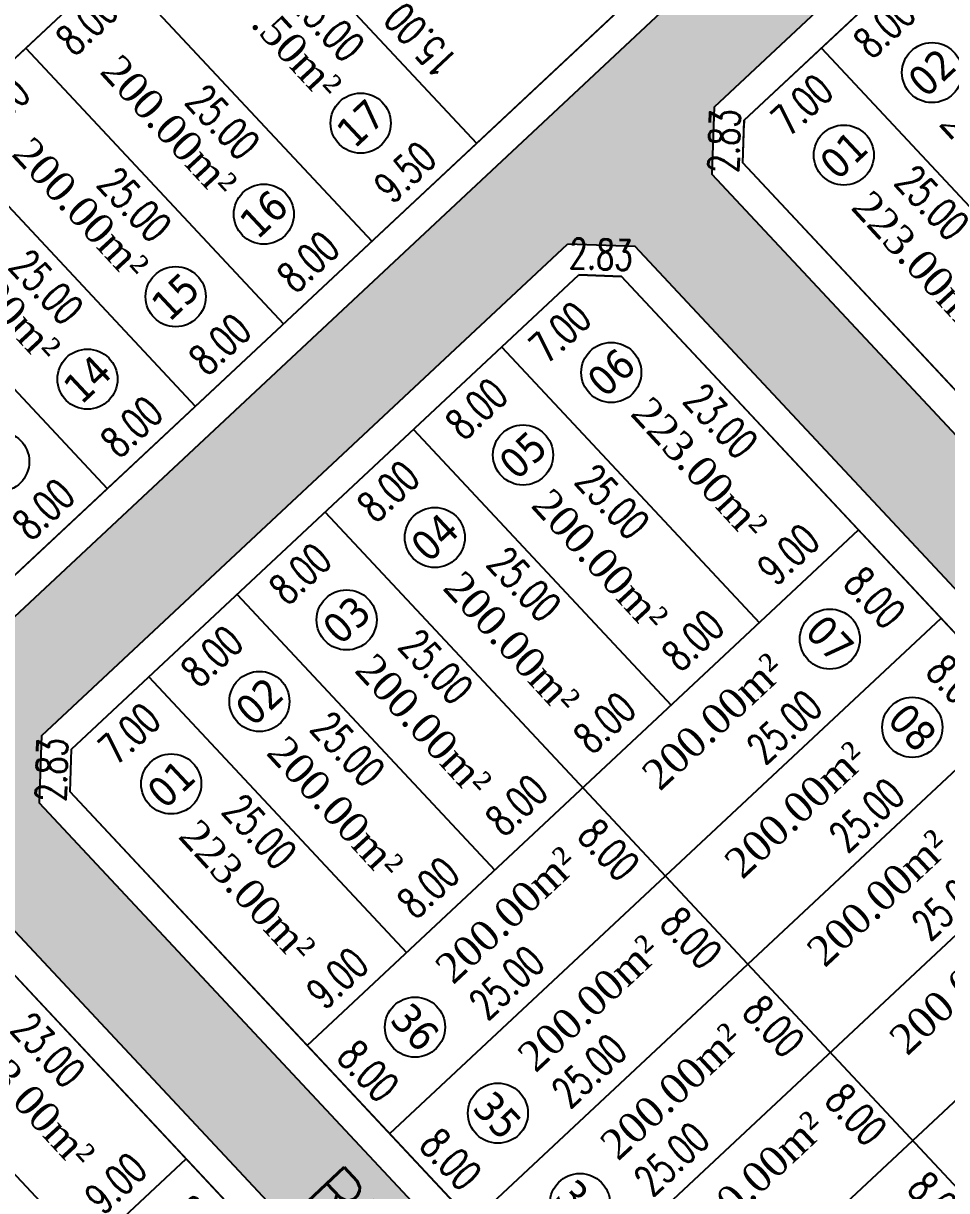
# Model space of a CAD drawing. Header units: metres. Extents: x 437145 to 437701, y 9614495 to 9615043.
# Drawn here: x 437370 to 437431.1, y 9614791 to 9614868.3 of the extents above; entities that cross this region are included whole.
import ezdxf

# ---------------------------------------------------------------- set-up
doc = ezdxf.new("R2010")
doc.units = ezdxf.units.M
doc.header["$PDMODE"] = 35
doc.header["$PDSIZE"] = 0.1
for name, color, linetype in [('ADUTORA', 90, 'Continuous'), ('Auxiliar', 7, 'Continuous'), ('COTAS', 10, 'Continuous'), ('Layer3', 1, 'Continuous'), ('M_FIO', 32, 'Continuous'), ('ÁREA', 7, 'Continuous')]:
    doc.layers.add(name, color=color, linetype=linetype)
doc.styles.add('COTAS', font='romans.shx', dxfattribs={"width": 0.7})
doc.styles.add('symplex', font='simplex.shx', dxfattribs={"bigfont": 'bigfont.shx'})
doc.styles.add('tahoma', font='tahoma.ttf')
doc.styles.add('ÁREA', font='times.ttf', dxfattribs={"height": 2})
doc.dimstyles.new('C-75', dxfattribs={"dimtxt": 2, "dimasz": 0.2, "dimexe": 0, "dimexo": 0, "dimgap": 1, "dimtad": 0, "dimzin": 4, "dimdsep": 46, "dimtxsty": 'COTAS', "dimblk1": 'BOL-COT', "dimblk2": 'BOL-COT', "dimsah": 1, "dimcen": 0.1, "dimse1": 1, "dimse2": 1, "dimsd1": 1, "dimsd2": 1, "dimclrd": 8, "dimclre": 256, "dimaunit": 1, "dimadec": 3, "dimazin": 0, "dimtfac": 0.5, "dimtix": 1, "dimtmove": 0, "dimatfit": 3, "dimldrblk": 'BOL-COT', "dimfxl": 1, "dimtolj": 1, "dimtzin": 0, "dimarcsym": 0})

# ---------------------------------------------------------------- blocks, each defined once
blk = doc.blocks.new('*D3')
at = {"layer": 'Defpoints', "color": 0, "transparency": 16777216}
for p in [(2652.772, 1163.434), (2652.772, 1161.551), (2660.772, 1161.551)]:
    blk.add_point(p, dxfattribs=at)
at = {"layer": 'Layer3', "transparency": 16777216, "insert": (2656.772, 1163.434), "char_height": 2, "attachment_point": 5, "rotation": 0.00204, "style": 'COTAS'}
blk.add_mtext('\\A1;8.00', dxfattribs=at)
blk = doc.blocks.new('BOL-COT')
at = {"layer": 'COTAS'}
for p, q in [((-2, 0), (2, 0)), ((0, -3), (0, 3))]:
    blk.add_line(p, q, dxfattribs=at)
blk.add_circle((0, 0), 0.4, dxfattribs=at)
blk = doc.blocks.new('*D7')
at = {"layer": 'Defpoints', "color": 0, "transparency": 16777216}
for p in [(2660.772, 1163.393), (2660.772, 1161.551), (2670.272, 1161.551)]:
    blk.add_point(p, dxfattribs=at)
at = {"layer": 'Layer3', "transparency": 16777216, "insert": (2665.522, 1163.394), "char_height": 2, "attachment_point": 5, "rotation": 0.00204, "style": 'COTAS'}
blk.add_mtext('\\A1;9.50', dxfattribs=at)
blk = doc.blocks.new('*D31')
at = {"layer": 'Defpoints', "color": 0, "transparency": 16777216}
for p in [(2644.772, 1163.433), (2644.772, 1161.55), (2652.772, 1161.551)]:
    blk.add_point(p, dxfattribs=at)
at = {"layer": 'Layer3', "transparency": 16777216, "insert": (2648.772, 1163.434), "char_height": 2, "attachment_point": 5, "rotation": 0.00204, "style": 'COTAS'}
blk.add_mtext('\\A1;8.00', dxfattribs=at)
blk = doc.blocks.new('*D32')
at = {"layer": 'Defpoints', "color": 0, "transparency": 16777216}
for p in [(2636.772, 1163.433), (2636.772, 1161.55), (2644.772, 1161.55)]:
    blk.add_point(p, dxfattribs=at)
at = {"layer": 'Layer3', "transparency": 16777216, "insert": (2640.772, 1163.433), "char_height": 2, "attachment_point": 5, "rotation": 0.00204, "style": 'COTAS'}
blk.add_mtext('\\A1;8.00', dxfattribs=at)
blk = doc.blocks.new('*D33')
at = {"layer": 'Defpoints', "color": 0, "transparency": 16777216}
for p in [(2628.772, 1163.433), (2628.772, 1161.55), (2636.772, 1161.55)]:
    blk.add_point(p, dxfattribs=at)
at = {"layer": 'Layer3', "transparency": 16777216, "insert": (2632.772, 1163.433), "char_height": 2, "attachment_point": 5, "rotation": 0.00204, "style": 'COTAS'}
blk.add_mtext('\\A1;8.00', dxfattribs=at)
blk = doc.blocks.new('*D58')
at = {"layer": 'Defpoints', "color": 0, "transparency": 16777216}
for p in [(2670.269, 1186.553), (2668.461, 1161.553), (2670.27, 1161.553)]:
    blk.add_point(p, dxfattribs=at)
at = {"layer": 'Layer3', "transparency": 16777216, "insert": (2668.461, 1174.053), "char_height": 2, "attachment_point": 5, "rotation": 270.00204, "style": 'COTAS'}
blk.add_mtext('\\A1;25.00', dxfattribs=at)
blk = doc.blocks.new('*D59')
at = {"layer": 'Defpoints', "color": 0, "transparency": 16777216}
for p in [(2660.769, 1186.553), (2658.961, 1161.553), (2660.77, 1161.553)]:
    blk.add_point(p, dxfattribs=at)
at = {"layer": 'Layer3', "transparency": 16777216, "insert": (2658.961, 1174.053), "char_height": 2, "attachment_point": 5, "rotation": 270.00204, "style": 'COTAS'}
blk.add_mtext('\\A1;25.00', dxfattribs=at)
blk = doc.blocks.new('*D60')
at = {"layer": 'Defpoints', "color": 0, "transparency": 16777216}
for p in [(2652.769, 1186.553), (2650.961, 1161.553), (2652.77, 1161.553)]:
    blk.add_point(p, dxfattribs=at)
at = {"layer": 'Layer3', "transparency": 16777216, "insert": (2650.961, 1174.053), "char_height": 2, "attachment_point": 5, "rotation": 270.00204, "style": 'COTAS'}
blk.add_mtext('\\A1;25.00', dxfattribs=at)
blk = doc.blocks.new('*D61')
at = {"layer": 'Defpoints', "color": 0, "transparency": 16777216}
for p in [(2644.769, 1186.552), (2642.961, 1161.552), (2644.77, 1161.552)]:
    blk.add_point(p, dxfattribs=at)
at = {"layer": 'Layer3', "transparency": 16777216, "insert": (2642.961, 1174.052), "char_height": 2, "attachment_point": 5, "rotation": 270.00204, "style": 'COTAS'}
blk.add_mtext('\\A1;25.00', dxfattribs=at)
blk = doc.blocks.new('*D62')
at = {"layer": 'Defpoints', "color": 0, "transparency": 16777216}
for p in [(2636.769, 1186.552), (2634.961, 1161.552), (2636.77, 1161.552)]:
    blk.add_point(p, dxfattribs=at)
at = {"layer": 'Layer3', "transparency": 16777216, "insert": (2634.961, 1174.052), "char_height": 2, "attachment_point": 5, "rotation": 270.00204, "style": 'COTAS'}
blk.add_mtext('\\A1;25.00', dxfattribs=at)
blk = doc.blocks.new('*D211')
at = {"layer": 'Defpoints', "color": 0, "transparency": 16777216}
for p in [(2698.272, 1164.204), (2670.27, 1161.553), (2698.272, 1161.552)]:
    blk.add_point(p, dxfattribs=at)
at = {"layer": 'Layer3', "transparency": 16777216, "insert": (2684.271, 1164.204), "char_height": 2, "attachment_point": 5, "rotation": 359.99801, "style": 'COTAS'}
blk.add_mtext('\\A1;28.00', dxfattribs=at)
blk = doc.blocks.new('*D215')
at = {"layer": 'Defpoints', "color": 0, "transparency": 16777216}
for p in [(2670.272, 1176.553), (2670.27, 1161.553), (2672.241, 1161.553)]:
    blk.add_point(p, dxfattribs=at)
at = {"layer": 'Layer3', "transparency": 16777216, "insert": (2672.242, 1169.053), "char_height": 2, "attachment_point": 5, "rotation": 89.99263, "style": 'COTAS'}
blk.add_mtext('\\A1;15.00', dxfattribs=at)
blk = doc.blocks.new('*D256')
at = {"layer": 'Defpoints', "color": 0, "transparency": 16777216}
for p in [(2644.774, 1186.548), (2652.771, 1186.549), (2652.771, 1184.918)]:
    blk.add_point(p, dxfattribs=at)
at = {"layer": 'Layer3', "transparency": 16777216, "insert": (2648.8, 1184.918), "char_height": 2, "attachment_point": 5, "rotation": 0.00204, "style": 'COTAS'}
blk.add_mtext('\\A1;8.00', dxfattribs=at)
blk = doc.blocks.new('*D257')
at = {"layer": 'Defpoints', "color": 0, "transparency": 16777216}
for p in [(2652.774, 1186.549), (2660.771, 1186.549), (2660.771, 1184.918)]:
    blk.add_point(p, dxfattribs=at)
at = {"layer": 'Layer3', "transparency": 16777216, "insert": (2656.8, 1184.918), "char_height": 2, "attachment_point": 5, "rotation": 0.00204, "style": 'COTAS'}
blk.add_mtext('\\A1;8.00', dxfattribs=at)
blk = doc.blocks.new('*D370')
at = {"layer": 'Defpoints', "color": 0, "transparency": 16777216}
for p in [(2601.273, 1150.549), (2599.643, 1125.549), (2601.274, 1125.549)]:
    blk.add_point(p, dxfattribs=at)
at = {"layer": 'Layer3', "transparency": 16777216, "insert": (2599.643, 1138.049), "char_height": 2, "attachment_point": 5, "rotation": 270.00204, "style": 'COTAS'}
blk.add_mtext('\\A1;25.00', dxfattribs=at)
blk = doc.blocks.new('*D371')
at = {"layer": 'Defpoints', "color": 0, "transparency": 16777216}
for p in [(2610.273, 1148.549), (2608.537, 1125.549), (2610.274, 1125.549)]:
    blk.add_point(p, dxfattribs=at)
at = {"layer": 'Layer3', "transparency": 16777216, "insert": (2608.536, 1137.049), "char_height": 2, "attachment_point": 5, "rotation": 270.00204, "style": 'COTAS'}
blk.add_mtext('\\A1;23.00', dxfattribs=at)
blk = doc.blocks.new('*D373')
at = {"layer": 'Defpoints', "color": 0, "transparency": 16777216}
for p in [(2601.274, 1127.549), (2601.274, 1125.549), (2610.274, 1125.549)]:
    blk.add_point(p, dxfattribs=at)
at = {"layer": 'Layer3', "transparency": 16777216, "insert": (2605.774, 1127.549), "char_height": 2, "attachment_point": 5, "rotation": 0.00203, "style": 'COTAS'}
blk.add_mtext('\\A1;9.00', dxfattribs=at)
blk = doc.blocks.new('*D374')
at = {"layer": 'Defpoints', "color": 0, "transparency": 16777216}
for p in [(2610.274, 1125.549), (2607.994, 1117.549), (2610.274, 1117.549)]:
    blk.add_point(p, dxfattribs=at)
at = {"layer": 'Layer3', "transparency": 16777216, "insert": (2607.994, 1121.549), "char_height": 2, "attachment_point": 5, "rotation": 270.00204, "style": 'COTAS'}
blk.add_mtext('\\A1;8.00', dxfattribs=at)
blk = doc.blocks.new('*D447')
at = {"layer": 'Defpoints', "color": 0, "transparency": 16777216}
for p in [(2662.273, 1150.551), (2669.273, 1150.551), (2669.273, 1148.632)]:
    blk.add_point(p, dxfattribs=at)
at = {"layer": 'Layer3', "transparency": 16777216, "insert": (2665.773, 1148.632), "char_height": 2, "attachment_point": 5, "rotation": 0.00202, "style": 'COTAS'}
blk.add_mtext('\\A1;7.00', dxfattribs=at)
blk = doc.blocks.new('*D448')
at = {"layer": 'Defpoints', "color": 0, "transparency": 16777216}
for p in [(2623.273, 1150.55), (2630.273, 1150.55), (2630.273, 1148.693)]:
    blk.add_point(p, dxfattribs=at)
at = {"layer": 'Layer3', "transparency": 16777216, "insert": (2626.773, 1148.693), "char_height": 2, "attachment_point": 5, "rotation": 0.00204, "style": 'COTAS'}
blk.add_mtext('\\A1;7.00', dxfattribs=at)
blk = doc.blocks.new('*D449')
at = {"layer": 'Defpoints', "color": 0, "transparency": 16777216}
for p in [(2638.274, 1127.71), (2630.274, 1125.55), (2638.274, 1125.55)]:
    blk.add_point(p, dxfattribs=at)
at = {"layer": 'Layer3', "transparency": 16777216, "insert": (2634.274, 1127.71), "char_height": 2, "attachment_point": 5, "rotation": 0.00178, "style": 'COTAS'}
blk.add_mtext('\\A1;8.00', dxfattribs=at)
blk = doc.blocks.new('*D450')
at = {"layer": 'Defpoints', "color": 0, "transparency": 16777216}
for p in [(2630.273, 1150.55), (2638.273, 1150.55), (2638.273, 1148.701)]:
    blk.add_point(p, dxfattribs=at)
at = {"layer": 'Layer3', "transparency": 16777216, "insert": (2634.273, 1148.7), "char_height": 2, "attachment_point": 5, "rotation": 0.00203, "style": 'COTAS'}
blk.add_mtext('\\A1;8.00', dxfattribs=at)
blk = doc.blocks.new('*D451')
at = {"layer": 'Defpoints', "color": 0, "transparency": 16777216}
for p in [(2638.273, 1150.55), (2636.643, 1125.55), (2638.274, 1125.55)]:
    blk.add_point(p, dxfattribs=at)
at = {"layer": 'Layer3', "transparency": 16777216, "insert": (2636.643, 1138.05), "char_height": 2, "attachment_point": 5, "rotation": 270.00204, "style": 'COTAS'}
blk.add_mtext('\\A1;25.00', dxfattribs=at)
blk = doc.blocks.new('*D452')
at = {"layer": 'Defpoints', "color": 0, "transparency": 16777216}
for p in [(2630.273, 1150.55), (2628.643, 1125.55), (2630.274, 1125.55)]:
    blk.add_point(p, dxfattribs=at)
at = {"layer": 'Layer3', "transparency": 16777216, "insert": (2628.643, 1138.05), "char_height": 2, "attachment_point": 5, "rotation": 270.00204, "style": 'COTAS'}
blk.add_mtext('\\A1;25.00', dxfattribs=at)
blk = doc.blocks.new('*D453')
at = {"layer": 'Defpoints', "color": 0, "transparency": 16777216}
for p in [(2646.274, 1127.711), (2638.274, 1125.55), (2646.274, 1125.55)]:
    blk.add_point(p, dxfattribs=at)
at = {"layer": 'Layer3', "transparency": 16777216, "insert": (2642.274, 1127.711), "char_height": 2, "attachment_point": 5, "rotation": 0.00178, "style": 'COTAS'}
blk.add_mtext('\\A1;8.00', dxfattribs=at)
blk = doc.blocks.new('*D454')
at = {"layer": 'Defpoints', "color": 0, "transparency": 16777216}
for p in [(2638.273, 1150.55), (2646.273, 1150.55), (2646.273, 1148.701)]:
    blk.add_point(p, dxfattribs=at)
at = {"layer": 'Layer3', "transparency": 16777216, "insert": (2642.273, 1148.701), "char_height": 2, "attachment_point": 5, "rotation": 0.00203, "style": 'COTAS'}
blk.add_mtext('\\A1;8.00', dxfattribs=at)
blk = doc.blocks.new('*D455')
at = {"layer": 'Defpoints', "color": 0, "transparency": 16777216}
for p in [(2646.273, 1150.55), (2644.643, 1125.55), (2646.274, 1125.551)]:
    blk.add_point(p, dxfattribs=at)
at = {"layer": 'Layer3', "transparency": 16777216, "insert": (2644.643, 1138.05), "char_height": 2, "attachment_point": 5, "rotation": 270.00204, "style": 'COTAS'}
blk.add_mtext('\\A1;25.00', dxfattribs=at)
blk = doc.blocks.new('*D456')
at = {"layer": 'Defpoints', "color": 0, "transparency": 16777216}
for p in [(2654.274, 1127.711), (2646.274, 1125.551), (2654.274, 1125.551)]:
    blk.add_point(p, dxfattribs=at)
at = {"layer": 'Layer3', "transparency": 16777216, "insert": (2650.274, 1127.711), "char_height": 2, "attachment_point": 5, "rotation": 0.00178, "style": 'COTAS'}
blk.add_mtext('\\A1;8.00', dxfattribs=at)
blk = doc.blocks.new('*D457')
at = {"layer": 'Defpoints', "color": 0, "transparency": 16777216}
for p in [(2646.273, 1150.55), (2654.273, 1150.551), (2654.273, 1148.701)]:
    blk.add_point(p, dxfattribs=at)
at = {"layer": 'Layer3', "transparency": 16777216, "insert": (2650.273, 1148.701), "char_height": 2, "attachment_point": 5, "rotation": 0.00203, "style": 'COTAS'}
blk.add_mtext('\\A1;8.00', dxfattribs=at)
blk = doc.blocks.new('*D458')
at = {"layer": 'Defpoints', "color": 0, "transparency": 16777216}
for p in [(2654.273, 1150.551), (2652.643, 1125.551), (2654.274, 1125.551)]:
    blk.add_point(p, dxfattribs=at)
at = {"layer": 'Layer3', "transparency": 16777216, "insert": (2652.643, 1138.051), "char_height": 2, "attachment_point": 5, "rotation": 270.00204, "style": 'COTAS'}
blk.add_mtext('\\A1;25.00', dxfattribs=at)
blk = doc.blocks.new('*D459')
at = {"layer": 'Defpoints', "color": 0, "transparency": 16777216}
for p in [(2662.274, 1127.711), (2654.274, 1125.551), (2662.274, 1125.551)]:
    blk.add_point(p, dxfattribs=at)
at = {"layer": 'Layer3', "transparency": 16777216, "insert": (2658.274, 1127.711), "char_height": 2, "attachment_point": 5, "rotation": 0.00178, "style": 'COTAS'}
blk.add_mtext('\\A1;8.00', dxfattribs=at)
blk = doc.blocks.new('*D460')
at = {"layer": 'Defpoints', "color": 0, "transparency": 16777216}
for p in [(2654.273, 1150.551), (2662.273, 1150.551), (2662.273, 1148.701)]:
    blk.add_point(p, dxfattribs=at)
at = {"layer": 'Layer3', "transparency": 16777216, "insert": (2658.273, 1148.701), "char_height": 2, "attachment_point": 5, "rotation": 0.00203, "style": 'COTAS'}
blk.add_mtext('\\A1;8.00', dxfattribs=at)
blk = doc.blocks.new('*D461')
at = {"layer": 'Defpoints', "color": 0, "transparency": 16777216}
for p in [(2662.273, 1150.551), (2660.643, 1125.551), (2662.274, 1125.551)]:
    blk.add_point(p, dxfattribs=at)
at = {"layer": 'Layer3', "transparency": 16777216, "insert": (2660.643, 1138.051), "char_height": 2, "attachment_point": 5, "rotation": 270.00204, "style": 'COTAS'}
blk.add_mtext('\\A1;25.00', dxfattribs=at)
blk = doc.blocks.new('*D462')
at = {"layer": 'Defpoints', "color": 0, "transparency": 16777216}
for p in [(2671.273, 1148.551), (2669.537, 1125.551), (2671.274, 1125.551)]:
    blk.add_point(p, dxfattribs=at)
at = {"layer": 'Layer3', "transparency": 16777216, "insert": (2669.536, 1137.051), "char_height": 2, "attachment_point": 5, "rotation": 270.00204, "style": 'COTAS'}
blk.add_mtext('\\A1;23.00', dxfattribs=at)
blk = doc.blocks.new('*D463')
at = {"layer": 'Defpoints', "color": 0, "transparency": 16777216}
for p in [(2630.274, 1127.454), (2621.274, 1125.55), (2630.274, 1125.55)]:
    blk.add_point(p, dxfattribs=at)
at = {"layer": 'Layer3', "transparency": 16777216, "insert": (2625.774, 1127.454), "char_height": 2, "attachment_point": 5, "rotation": 0.00204, "style": 'COTAS'}
blk.add_mtext('\\A1;9.00', dxfattribs=at)
blk = doc.blocks.new('*D464')
at = {"layer": 'Defpoints', "color": 0, "transparency": 16777216}
for p in [(2662.274, 1127.551), (2662.274, 1125.551), (2671.274, 1125.551)]:
    blk.add_point(p, dxfattribs=at)
at = {"layer": 'Layer3', "transparency": 16777216, "insert": (2666.774, 1127.552), "char_height": 2, "attachment_point": 5, "rotation": 0.00203, "style": 'COTAS'}
blk.add_mtext('\\A1;9.00', dxfattribs=at)
blk = doc.blocks.new('*D465')
at = {"layer": 'Defpoints', "color": 0, "transparency": 16777216}
for p in [(2671.274, 1125.551), (2668.994, 1117.551), (2671.274, 1117.551)]:
    blk.add_point(p, dxfattribs=at)
at = {"layer": 'Layer3', "transparency": 16777216, "insert": (2668.994, 1121.551), "char_height": 2, "attachment_point": 5, "rotation": 270.00204, "style": 'COTAS'}
blk.add_mtext('\\A1;8.00', dxfattribs=at)
blk = doc.blocks.new('*D466')
at = {"layer": 'Defpoints', "color": 0, "transparency": 16777216}
for p in [(2646.274, 1119.394), (2646.274, 1117.551), (2671.274, 1117.551)]:
    blk.add_point(p, dxfattribs=at)
at = {"layer": 'Layer3', "transparency": 16777216, "insert": (2658.774, 1119.395), "char_height": 2, "attachment_point": 5, "rotation": 0.00204, "style": 'COTAS'}
blk.add_mtext('\\A1;25.00', dxfattribs=at)
blk = doc.blocks.new('*D467')
at = {"layer": 'Defpoints', "color": 0, "transparency": 16777216}
for p in [(2621.274, 1125.55), (2621.274, 1117.55), (2623.066, 1117.55)]:
    blk.add_point(p, dxfattribs=at)
at = {"layer": 'Layer3', "transparency": 16777216, "insert": (2623.066, 1121.55), "char_height": 2, "attachment_point": 5, "rotation": 270.00204, "style": 'COTAS'}
blk.add_mtext('\\A1;8.00', dxfattribs=at)
blk = doc.blocks.new('*D468')
at = {"layer": 'Defpoints', "color": 0, "transparency": 16777216}
for p in [(2642.177, 1125.373), (2642.177, 1117.373), (2644.708, 1117.373)]:
    blk.add_point(p, dxfattribs=at)
at = {"layer": 'Layer3', "transparency": 16777216, "insert": (2644.708, 1121.373), "char_height": 2, "attachment_point": 5, "rotation": 270.00204, "style": 'COTAS'}
blk.add_mtext('\\A1;8.00', dxfattribs=at)
blk = doc.blocks.new('*D469')
at = {"layer": 'Defpoints', "color": 0, "transparency": 16777216}
for p in [(2646.273, 1119.586), (2621.274, 1117.541), (2646.274, 1117.551)]:
    blk.add_point(p, dxfattribs=at)
at = {"layer": 'Layer3', "transparency": 16777216, "insert": (2633.773, 1119.581), "char_height": 2, "attachment_point": 5, "rotation": 0.02224, "style": 'COTAS'}
blk.add_mtext('\\A1;25.00', dxfattribs=at)
blk = doc.blocks.new('*D470')
at = {"layer": 'Defpoints', "color": 0, "transparency": 16777216}
for p in [(2671.274, 1117.551), (2668.994, 1109.551), (2671.274, 1109.551)]:
    blk.add_point(p, dxfattribs=at)
at = {"layer": 'Layer3', "transparency": 16777216, "insert": (2668.994, 1113.551), "char_height": 2, "attachment_point": 5, "rotation": 270.00204, "style": 'COTAS'}
blk.add_mtext('\\A1;8.00', dxfattribs=at)
blk = doc.blocks.new('*D471')
at = {"layer": 'Defpoints', "color": 0, "transparency": 16777216}
for p in [(2646.274, 1111.394), (2646.274, 1109.551), (2671.274, 1109.551)]:
    blk.add_point(p, dxfattribs=at)
at = {"layer": 'Layer3', "transparency": 16777216, "insert": (2658.774, 1111.395), "char_height": 2, "attachment_point": 5, "rotation": 0.00204, "style": 'COTAS'}
blk.add_mtext('\\A1;25.00', dxfattribs=at)
blk = doc.blocks.new('*D472')
at = {"layer": 'Defpoints', "color": 0, "transparency": 16777216}
for p in [(2621.274, 1117.55), (2621.274, 1109.55), (2623.066, 1109.55)]:
    blk.add_point(p, dxfattribs=at)
at = {"layer": 'Layer3', "transparency": 16777216, "insert": (2623.066, 1113.55), "char_height": 2, "attachment_point": 5, "rotation": 270.00204, "style": 'COTAS'}
blk.add_mtext('\\A1;8.00', dxfattribs=at)
blk = doc.blocks.new('*D473')
at = {"layer": 'Defpoints', "color": 0, "transparency": 16777216}
for p in [(2642.177, 1117.373), (2642.177, 1109.373), (2644.708, 1109.373)]:
    blk.add_point(p, dxfattribs=at)
at = {"layer": 'Layer3', "transparency": 16777216, "insert": (2644.708, 1113.373), "char_height": 2, "attachment_point": 5, "rotation": 270.00204, "style": 'COTAS'}
blk.add_mtext('\\A1;8.00', dxfattribs=at)
blk = doc.blocks.new('*D474')
at = {"layer": 'Defpoints', "color": 0, "transparency": 16777216}
for p in [(2646.273, 1111.586), (2621.274, 1109.541), (2646.274, 1109.551)]:
    blk.add_point(p, dxfattribs=at)
at = {"layer": 'Layer3', "transparency": 16777216, "insert": (2633.773, 1111.581), "char_height": 2, "attachment_point": 5, "rotation": 0.02224, "style": 'COTAS'}
blk.add_mtext('\\A1;25.00', dxfattribs=at)
blk = doc.blocks.new('*D476')
at = {"layer": 'Defpoints', "color": 0, "transparency": 16777216}
for p in [(2646.274, 1103.394), (2646.274, 1101.551), (2671.274, 1101.551)]:
    blk.add_point(p, dxfattribs=at)
at = {"layer": 'Layer3', "transparency": 16777216, "insert": (2658.774, 1103.395), "char_height": 2, "attachment_point": 5, "rotation": 0.00204, "style": 'COTAS'}
blk.add_mtext('\\A1;25.00', dxfattribs=at)
blk = doc.blocks.new('*D478')
at = {"layer": 'Defpoints', "color": 0, "transparency": 16777216}
for p in [(2642.177, 1109.373), (2642.178, 1101.373), (2644.708, 1101.373)]:
    blk.add_point(p, dxfattribs=at)
at = {"layer": 'Layer3', "transparency": 16777216, "insert": (2644.708, 1105.373), "char_height": 2, "attachment_point": 5, "rotation": 270.00204, "style": 'COTAS'}
blk.add_mtext('\\A1;8.00', dxfattribs=at)
blk = doc.blocks.new('*D479')
at = {"layer": 'Defpoints', "color": 0, "transparency": 16777216}
for p in [(2646.274, 1103.586), (2621.274, 1101.541), (2646.274, 1101.551)]:
    blk.add_point(p, dxfattribs=at)
at = {"layer": 'Layer3', "transparency": 16777216, "insert": (2633.774, 1103.581), "char_height": 2, "attachment_point": 5, "rotation": 0.02224, "style": 'COTAS'}
blk.add_mtext('\\A1;25.00', dxfattribs=at)
blk = doc.blocks.new('*D481')
at = {"layer": 'Defpoints', "color": 0, "transparency": 16777216}
for p in [(2646.275, 1095.394), (2646.275, 1093.551), (2671.275, 1093.551)]:
    blk.add_point(p, dxfattribs=at)
at = {"layer": 'Layer3', "transparency": 16777216, "insert": (2658.775, 1095.395), "char_height": 2, "attachment_point": 5, "rotation": 0.00204, "style": 'COTAS'}
blk.add_mtext('\\A1;25.00', dxfattribs=at)
blk = doc.blocks.new('*D483')
at = {"layer": 'Defpoints', "color": 0, "transparency": 16777216}
for p in [(2642.178, 1101.373), (2642.178, 1093.373), (2644.709, 1093.373)]:
    blk.add_point(p, dxfattribs=at)
at = {"layer": 'Layer3', "transparency": 16777216, "insert": (2644.708, 1097.373), "char_height": 2, "attachment_point": 5, "rotation": 270.00204, "style": 'COTAS'}
blk.add_mtext('\\A1;8.00', dxfattribs=at)
blk = doc.blocks.new('*D484')
at = {"layer": 'Defpoints', "color": 0, "transparency": 16777216}
for p in [(2646.274, 1095.586), (2621.275, 1093.541), (2646.275, 1093.551)]:
    blk.add_point(p, dxfattribs=at)
at = {"layer": 'Layer3', "transparency": 16777216, "insert": (2633.774, 1095.581), "char_height": 2, "attachment_point": 5, "rotation": 0.02224, "style": 'COTAS'}
blk.add_mtext('\\A1;25.00', dxfattribs=at)
blk = doc.blocks.new('*D488')
at = {"layer": 'Defpoints', "color": 0, "transparency": 16777216}
for p in [(2642.178, 1093.373), (2642.178, 1085.373), (2644.709, 1085.373)]:
    blk.add_point(p, dxfattribs=at)
at = {"layer": 'Layer3', "transparency": 16777216, "insert": (2644.709, 1089.373), "char_height": 2, "attachment_point": 5, "rotation": 270.00204, "style": 'COTAS'}
blk.add_mtext('\\A1;8.00', dxfattribs=at)
blk = doc.blocks.new('*D537')
at = {"layer": 'Defpoints', "color": 0, "transparency": 16777216}
for p in [(2623.273, 1150.55), (2620.364, 1149.459), (2621.273, 1148.55)]:
    blk.add_point(p, dxfattribs=at)
at = {"layer": 'Layer3', "transparency": 16777216, "insert": (2621.364, 1150.459), "char_height": 2, "attachment_point": 5, "rotation": 45.00204, "style": 'COTAS'}
blk.add_mtext('\\A1;2.83', dxfattribs=at)
blk = doc.blocks.new('*D539')
at = {"layer": 'Defpoints', "color": 0, "transparency": 16777216}
for p in [(2684.273, 1150.552), (2691.273, 1150.552), (2691.273, 1148.695)]:
    blk.add_point(p, dxfattribs=at)
at = {"layer": 'Layer3', "transparency": 16777216, "insert": (2687.773, 1148.695), "char_height": 2, "attachment_point": 5, "rotation": 0.00204, "style": 'COTAS'}
blk.add_mtext('\\A1;7.00', dxfattribs=at)
blk = doc.blocks.new('*D541')
at = {"layer": 'Defpoints', "color": 0, "transparency": 16777216}
for p in [(2691.273, 1150.552), (2699.273, 1150.552), (2699.273, 1148.703)]:
    blk.add_point(p, dxfattribs=at)
at = {"layer": 'Layer3', "transparency": 16777216, "insert": (2695.273, 1148.703), "char_height": 2, "attachment_point": 5, "rotation": 0.00203, "style": 'COTAS'}
blk.add_mtext('\\A1;8.00', dxfattribs=at)
blk = doc.blocks.new('*D542')
at = {"layer": 'Defpoints', "color": 0, "transparency": 16777216}
for p in [(2699.273, 1150.552), (2697.643, 1125.552), (2699.274, 1125.552)]:
    blk.add_point(p, dxfattribs=at)
at = {"layer": 'Layer3', "transparency": 16777216, "insert": (2697.643, 1138.052), "char_height": 2, "attachment_point": 5, "rotation": 270.00204, "style": 'COTAS'}
blk.add_mtext('\\A1;25.00', dxfattribs=at)
blk = doc.blocks.new('*D543')
at = {"layer": 'Defpoints', "color": 0, "transparency": 16777216}
for p in [(2691.273, 1150.552), (2689.643, 1125.552), (2691.274, 1125.552)]:
    blk.add_point(p, dxfattribs=at)
at = {"layer": 'Layer3', "transparency": 16777216, "insert": (2689.643, 1138.052), "char_height": 2, "attachment_point": 5, "rotation": 270.00204, "style": 'COTAS'}
blk.add_mtext('\\A1;25.00', dxfattribs=at)
blk = doc.blocks.new('*D628')
at = {"layer": 'Defpoints', "color": 0, "transparency": 16777216}
for p in [(2684.273, 1150.552), (2681.364, 1149.461), (2682.273, 1148.552)]:
    blk.add_point(p, dxfattribs=at)
at = {"layer": 'Layer3', "transparency": 16777216, "insert": (2682.364, 1150.461), "char_height": 2, "attachment_point": 5, "rotation": 45.00204, "style": 'COTAS'}
blk.add_mtext('\\A1;2.83', dxfattribs=at)
blk = doc.blocks.new('*D823')
at = {"layer": 'Defpoints', "color": 0, "transparency": 16777216}
for p in [(2669.273, 1150.551), (2672.273, 1149.551), (2671.273, 1148.551)]:
    blk.add_point(p, dxfattribs=at)
at = {"layer": 'Layer3', "transparency": 16777216, "insert": (2671.273, 1150.551), "char_height": 2, "attachment_point": 5, "rotation": 315.00204, "style": 'COTAS'}
blk.add_mtext('\\A1;2.83', dxfattribs=at)
blk = doc.blocks.new('atutu')
h = blk.add_hatch(color=252)
h.dxf.hatch_style = 1
h.paths.add_polyline_path([(2863.271, 1159.558), (2832.441, 1159.557), (2829.27, 1162.729), (2829.271, 1186.557), (2822.271, 1186.557), (2822.27, 1162.728), (2819.098, 1159.557), (2712.444, 1159.553), (2709.272, 1162.724), (2709.271, 1186.548), (2702.271, 1186.553), (2702.272, 1162.724), (2699.101, 1159.552), (2531.944, 1159.546), (2528.772, 1162.718), (2528.771, 1186.546), (2521.771, 1186.546), (2521.772, 1162.718), (2518.601, 1159.546), (2436.444, 1159.543), (2433.273, 1162.713), (2433.273, 1186.282), (2426.273, 1186.282), (2426.282, 928.758), (2433.282, 928.743), (2433.28, 991.384), (2436.439, 994.543), (2521.437, 994.546), (2521.437, 994.546), (2524.218, 994.546), (2531.218, 994.546), (2534.78, 994.547), (2534.769, 994.547), (2792.107, 994.556), (2795.278, 991.384), (2795.281, 928.756), (2802.281, 928.756), (2802.278, 991.395), (2805.439, 994.556), (2853.118, 994.558), (2856.278, 991.397), (2856.281, 928.758), (2863.271, 928.758)])
h.paths.add_polyline_path([(2612.273, 1149.378), (2612.278, 1004.721), (2609.106, 1001.549), (2561.45, 1001.548), (2558.278, 1004.719), (2558.273, 1149.376), (2561.444, 1152.548), (2609.101, 1152.549)], flags=16)
h.paths.add_polyline_path([(2619.273, 1149.378), (2622.444, 1152.55), (2670.101, 1152.551), (2673.273, 1149.38), (2673.278, 1004.723), (2670.106, 1001.551), (2622.45, 1001.55), (2619.278, 1004.721)], flags=16)
h.paths.add_polyline_path([(2551.273, 1149.376), (2551.278, 1004.719), (2548.106, 1001.547), (2500.45, 1001.545), (2497.278, 1004.717), (2497.273, 1149.374), (2500.444, 1152.545), (2548.101, 1152.547)], flags=16)
h.paths.add_polyline_path([(2680.273, 1149.38), (2683.444, 1152.552), (2731.101, 1152.554), (2734.273, 1149.382), (2734.278, 1004.725), (2731.106, 1001.554), (2683.45, 1001.552), (2680.278, 1004.723)], flags=16)
h.paths.add_polyline_path([(2490.273, 1149.373), (2490.278, 1004.717), (2487.106, 1001.545), (2436.452, 1001.543), (2433.279, 1004.716), (2433.274, 1149.373), (2436.444, 1152.543), (2487.101, 1152.545)], flags=16)
h.paths.add_polyline_path([(2741.273, 1149.382), (2744.444, 1152.554), (2792.101, 1152.556), (2795.273, 1149.384), (2795.278, 1004.727), (2792.106, 1001.556), (2744.45, 1001.554), (2741.278, 1004.725)], flags=16)
h.paths.add_polyline_path([(2802.273, 1149.384), (2805.444, 1152.556), (2853.101, 1152.558), (2856.273, 1149.386), (2856.278, 1004.73), (2853.106, 1001.558), (2805.45, 1001.556), (2802.278, 1004.728)], flags=16)
at = {"layer": 'Layer3', "color": 0}
for p, q in [((2621.273, 1148.55), (2623.273, 1150.55)), ((2671.273, 1148.551), (2669.273, 1150.551)), ((2682.273, 1148.552), (2684.273, 1150.552))]:
    blk.add_line(p, q, dxfattribs=at)
for points in [[(2702.797, 1186.553), (2480.954, 1186.545)], [(2636.771, 1186.55), (2636.772, 1161.55)], [(2644.771, 1186.55), (2644.772, 1161.55)], [(2652.771, 1186.551), (2652.772, 1161.551)], [(2660.771, 1186.551), (2660.772, 1161.551)], [(2670.271, 1186.551), (2670.272, 1161.551)], [(2698.272, 1161.552), (2532.772, 1161.546)], [(2601.273, 1150.549), (2601.274, 1125.549)], [(2623.273, 1150.55), (2669.273, 1150.551)], [(2630.273, 1150.55), (2630.274, 1125.55)], [(2638.273, 1150.55), (2638.274, 1125.55)], [(2646.273, 1150.551), (2646.278, 1003.551)], [(2654.273, 1150.551), (2654.274, 1125.551)], [(2662.273, 1150.551), (2662.274, 1125.551)], [(2684.273, 1150.552), (2730.273, 1150.553)], [(2691.273, 1150.552), (2691.274, 1125.552)], [(2610.278, 1005.549), (2610.273, 1148.549)], [(2621.278, 1005.55), (2621.273, 1148.55)], [(2671.278, 1005.551), (2671.273, 1148.551)], [(2682.278, 1005.552), (2682.273, 1148.552)], [(2560.274, 1125.547), (2610.274, 1125.549)], [(2621.274, 1125.55), (2671.274, 1125.551)], [(2621.274, 1117.55), (2671.274, 1117.551)], [(2621.274, 1109.55), (2671.274, 1109.551)], [(2621.274, 1101.55), (2671.274, 1101.551)], [(2621.275, 1093.55), (2671.275, 1093.551)]]:
    blk.add_lwpolyline(points, dxfattribs=at)
for centre in [(2632.775, 1167.74), (2640.775, 1167.74), (2648.775, 1167.741), (2656.775, 1167.741), (2665.58, 1167.767), (2626.517, 1144.361), (2634.517, 1144.362), (2642.425, 1144.362), (2650.425, 1144.362), (2658.425, 1144.363), (2666.425, 1144.363), (2687.517, 1144.364), (2695.517, 1144.364), (2627.313, 1121.562), (2664.944, 1121.572), (2627.43, 1113.645), (2664.944, 1113.572), (2627.314, 1105.562)]:
    blk.add_circle(centre, 1.991, dxfattribs=at)
at = {"layer": 'M_FIO'}
for p, q in [((2619.273, 1149.378), (2622.444, 1152.55)), ((2619.273, 1149.378), (2622.444, 1152.55)), ((2673.273, 1149.38), (2670.101, 1152.551)), ((2673.273, 1149.38), (2670.101, 1152.551)), ((2680.273, 1149.38), (2683.444, 1152.552)), ((2680.273, 1149.38), (2683.444, 1152.552))]:
    blk.add_line(p, q, dxfattribs=at)
for points in [[(2699.101, 1159.552), (2531.944, 1159.546)], [(2699.101, 1159.552), (2531.944, 1159.546)], [(2622.444, 1152.55), (2670.101, 1152.551)], [(2622.444, 1152.55), (2670.101, 1152.551)], [(2683.444, 1152.552), (2731.101, 1152.554)], [(2683.444, 1152.552), (2731.101, 1152.554)], [(2612.278, 1004.721), (2612.273, 1149.378)], [(2612.278, 1004.721), (2612.273, 1149.378)], [(2619.278, 1004.721), (2619.273, 1149.378)], [(2619.278, 1004.721), (2619.273, 1149.378)], [(2673.278, 1004.723), (2673.273, 1149.38)], [(2673.278, 1004.723), (2673.273, 1149.38)], [(2680.278, 1004.723), (2680.273, 1149.38)], [(2680.278, 1004.723), (2680.273, 1149.38)]]:
    blk.add_lwpolyline(points, dxfattribs=at)
at = {"layer": 'ADUTORA', "color": 7, "style": 'symplex'}
blk.add_text('RUA PROJETADA D', height=3.2843, rotation=270.02567, dxfattribs=at).set_placement((2614.259, 1118.543))
at = {"layer": 'Layer3', "color": 5, "char_height": 2, "attachment_point": 5, "style": 'tahoma'}
for s, insert, rotation in [('\\A1;14', (2640.775, 1167.74), 0.00204), ('\\A1;15', (2648.773, 1167.743), 0.00204), ('\\A1;16', (2656.775, 1167.741), 0.00204), ('\\A1;17', (2665.58, 1167.767), 0.00204), ('\\A1;01', (2626.517, 1144.361), 0.00204), ('\\A1;02', (2634.517, 1144.362), 0.00204), ('\\A1;03', (2642.425, 1144.362), 0.00204), ('\\A1;04', (2650.425, 1144.362), 0.00204), ('\\A1;05', (2658.425, 1144.363), 0.00204), ('\\A1;06', (2666.425, 1144.363), 0.00204), ('\\A1;01', (2687.517, 1144.364), 0.00204), ('\\A1;02', (2695.517, 1144.364), 0.00204), ('\\A1;36', (2627.313, 1121.562), 270.04973), ('\\A1;07', (2664.944, 1121.572), 270.04973), ('\\A1;35', (2627.313, 1113.562), 270.04973), ('\\A1;08', (2664.944, 1113.572), 270.04973), ('\\A1;34', (2627.314, 1105.562), 270.04973)]:
    blk.add_mtext(s, dxfattribs=dict(at, insert=insert, rotation=rotation))
at = {"layer": 'ÁREA', "linetype": 'Continuous', "lineweight": -2, "extrusion": (-0.000658808, -0.026227, 0.999656), "style": 'ÁREA'}
for s, p in [('200.00m²', (2608.684, 1247.426, -37.251)), ('200.00m²', (2616.682, 1247.627, -37.257)), ('200.00m²', (2624.679, 1247.828, -37.262)), ('237.50m²', (2634.176, 1248.065, -37.268)), ('200.00m²', (2602.936, 1206.78, -36.185)), ('200.00m²', (2610.934, 1206.981, -36.19)), ('200.00m²', (2618.931, 1207.182, -36.195)), ('200.00m²', (2626.929, 1207.383, -36.2)), ('200.00m²', (2663.917, 1208.313, -36.225)), ('223.00m²', (2574.913, 1206.017, -36.165)), ('223.00m²', (2594.906, 1206.52, -36.178)), ('223.00m²', (2635.893, 1207.551, -36.205)), ('223.00m²', (2655.887, 1208.053, -36.218))]:
    blk.add_text(s, height=2, rotation=271, dxfattribs=at).set_placement(p)
at = {"layer": 'ÁREA', "linetype": 'Continuous', "lineweight": -2, "extrusion": (0.026231, -0.000470843, 0.999656), "style": 'ÁREA'}
for p in [(1168.892, -2609.708, 63.936), (1169.238, -2628.451, 64.428), (1160.893, -2609.852, 63.94), (1161.239, -2628.595, 64.432), (1152.894, -2609.996, 63.944), (1153.24, -2628.739, 64.436), (1144.896, -2610.14, 63.948), (1145.242, -2628.883, 64.439)]:
    blk.add_text('200.00m²', height=2, rotation=271, dxfattribs=at).set_placement(p)
at = {"layer": 'Layer3', "color": 0}
for p1, p2, distance, picture, middle in [((2636.769, 1186.552), (2636.77, 1161.552), -1.808, '*D62', (2634.961, 1174.052)), ((2644.769, 1186.552), (2644.77, 1161.552), -1.808, '*D61', (2642.961, 1174.052)), ((2652.769, 1186.553), (2652.77, 1161.553), -1.808, '*D60', (2650.961, 1174.053)), ((2660.769, 1186.553), (2660.77, 1161.553), -1.808, '*D59', (2658.961, 1174.053)), ((2670.269, 1186.553), (2670.27, 1161.553), -1.808, '*D58', (2668.461, 1174.053)), ((2670.272, 1176.553), (2670.27, 1161.553), 1.971, '*D215', (2672.242, 1169.053)), ((2670.27, 1161.553), (2698.272, 1161.552), 2.651, '*D211', (2684.271, 1164.204)), ((2636.772, 1161.55), (2628.772, 1161.55), -1.883, '*D33', (2632.772, 1163.433)), ((2644.772, 1161.55), (2636.772, 1161.55), -1.883, '*D32', (2640.772, 1163.433)), ((2652.772, 1161.551), (2644.772, 1161.55), -1.883, '*D31', (2648.772, 1163.434)), ((2660.772, 1161.551), (2652.772, 1161.551), -1.883, '*D3', (2656.772, 1163.434)), ((2670.272, 1161.551), (2660.772, 1161.551), -1.842, '*D7', (2665.522, 1163.394)), ((2623.273, 1150.55), (2621.273, 1148.55), -1.285, '*D537', (2621.364, 1150.459)), ((2669.273, 1150.551), (2671.273, 1148.551), 1.414, '*D823', (2671.273, 1150.551)), ((2684.273, 1150.552), (2682.273, 1148.552), -1.285, '*D628', (2682.364, 1150.461)), ((2601.273, 1150.549), (2601.274, 1125.549), -1.63, '*D370', (2599.643, 1138.049)), ((2623.273, 1150.55), (2630.273, 1150.55), -1.857, '*D448', (2626.773, 1148.693)), ((2630.273, 1150.55), (2630.274, 1125.55), -1.63, '*D452', (2628.643, 1138.05)), ((2630.273, 1150.55), (2638.273, 1150.55), -1.85, '*D450', (2634.273, 1148.7)), ((2638.273, 1150.55), (2638.274, 1125.55), -1.63, '*D451', (2636.643, 1138.05)), ((2638.273, 1150.55), (2646.273, 1150.55), -1.85, '*D454', (2642.273, 1148.701)), ((2646.273, 1150.55), (2646.274, 1125.551), -1.63, '*D455', (2644.643, 1138.05)), ((2646.273, 1150.55), (2654.273, 1150.551), -1.85, '*D457', (2650.273, 1148.701)), ((2654.273, 1150.551), (2654.274, 1125.551), -1.63, '*D458', (2652.643, 1138.051)), ((2654.273, 1150.551), (2662.273, 1150.551), -1.85, '*D460', (2658.273, 1148.701)), ((2662.273, 1150.551), (2662.274, 1125.551), -1.63, '*D461', (2660.643, 1138.051)), ((2662.273, 1150.551), (2669.273, 1150.551), -1.92, '*D447', (2665.773, 1148.632)), ((2684.273, 1150.552), (2691.273, 1150.552), -1.857, '*D539', (2687.773, 1148.695)), ((2691.273, 1150.552), (2691.274, 1125.552), -1.63, '*D543', (2689.643, 1138.052)), ((2691.273, 1150.552), (2699.273, 1150.552), -1.85, '*D541', (2695.273, 1148.703)), ((2699.273, 1150.552), (2699.274, 1125.552), -1.63, '*D542', (2697.643, 1138.052)), ((2610.273, 1148.549), (2610.274, 1125.549), -1.737, '*D371', (2608.536, 1137.049)), ((2671.273, 1148.551), (2671.274, 1125.551), -1.737, '*D462', (2669.536, 1137.051)), ((2630.274, 1125.55), (2638.274, 1125.55), 2.16, '*D449', (2634.274, 1127.71)), ((2638.274, 1125.55), (2646.274, 1125.55), 2.16, '*D453', (2642.274, 1127.711)), ((2646.274, 1125.551), (2654.274, 1125.551), 2.16, '*D456', (2650.274, 1127.711)), ((2654.274, 1125.551), (2662.274, 1125.551), 2.16, '*D459', (2658.274, 1127.711)), ((2610.274, 1125.549), (2601.274, 1125.549), -2, '*D373', (2605.774, 1127.549)), ((2621.274, 1125.55), (2630.274, 1125.55), 1.904, '*D463', (2625.774, 1127.454)), ((2671.274, 1125.551), (2662.274, 1125.551), -2, '*D464', (2666.774, 1127.552)), ((2610.274, 1125.549), (2610.274, 1117.549), -2.28, '*D374', (2607.994, 1121.549)), ((2621.274, 1125.55), (2621.274, 1117.55), 1.792, '*D467', (2623.066, 1121.55)), ((2671.274, 1125.551), (2671.274, 1117.551), -2.28, '*D465', (2668.994, 1121.551)), ((2621.274, 1117.541), (2646.274, 1117.551), 2.035, '*D469', (2633.773, 1119.581)), ((2671.274, 1117.551), (2646.274, 1117.551), -1.844, '*D466', (2658.774, 1119.395)), ((2621.274, 1117.55), (2621.274, 1109.55), 1.792, '*D472', (2623.066, 1113.55)), ((2671.274, 1117.551), (2671.274, 1109.551), -2.28, '*D470', (2668.994, 1113.551)), ((2621.274, 1109.541), (2646.274, 1109.551), 2.035, '*D474', (2633.773, 1111.581)), ((2671.274, 1109.551), (2646.274, 1109.551), -1.844, '*D471', (2658.774, 1111.395)), ((2621.274, 1101.541), (2646.274, 1101.551), 2.035, '*D479', (2633.774, 1103.581)), ((2671.274, 1101.551), (2646.274, 1101.551), -1.844, '*D476', (2658.774, 1103.395)), ((2621.275, 1093.541), (2646.275, 1093.551), 2.035, '*D484', (2633.774, 1095.581)), ((2671.275, 1093.551), (2646.275, 1093.551), -1.844, '*D481', (2658.775, 1095.395))]:
    dim = blk.add_aligned_dim(p1=p1, p2=p2, distance=distance, dimstyle='C-75', dxfattribs=at)
    dim.commit()
    dim.dimension.update_dxf_attribs({"geometry": picture, "text_midpoint": middle})
for base, p1, p2, angle, picture, middle in [((2652.771, 1184.918), (2644.774, 1186.548), (2652.771, 1186.549), 0.00204, '*D256', (2648.8, 1184.918)), ((2660.771, 1184.918), (2652.774, 1186.549), (2660.771, 1186.549), 0.00204, '*D257', (2656.8, 1184.918)), ((2644.708, 1117.373), (2642.177, 1125.373), (2642.177, 1117.373), 270.00204, '*D468', (2644.708, 1121.373)), ((2644.708, 1109.373), (2642.177, 1117.373), (2642.177, 1109.373), 270.00204, '*D473', (2644.708, 1113.373)), ((2644.708, 1101.373), (2642.177, 1109.373), (2642.178, 1101.373), 270.00204, '*D478', (2644.708, 1105.373)), ((2644.709, 1093.373), (2642.178, 1101.373), (2642.178, 1093.373), 270.00204, '*D483', (2644.708, 1097.373)), ((2644.709, 1085.373), (2642.178, 1093.373), (2642.178, 1085.373), 270.00204, '*D488', (2644.709, 1089.373))]:
    dim = blk.add_linear_dim(base=base, p1=p1, p2=p2, angle=angle, dimstyle='C-75', dxfattribs=at)
    dim.commit()
    dim.dimension.update_dxf_attribs({"geometry": picture, "text_midpoint": middle, "dimtype": 129})

msp = doc.modelspace()

# ---------------------------------------------------------------- linework, layer by layer
at = {"layer": 'Auxiliar', "color": 2, "linetype": 'Continuous', "lineweight": -3}
for p, q in [((437281.003, 9614783.384), (437404.821, 9614899.143)), ((437417.717, 9614861.917), (437451.32, 9614893.331)), ((437299.537, 9614766.488), (437420.432, 9614879.514)), ((437417.621, 9614859.09), (437417.711, 9614861.735)), ((437417.713, 9614861.795), (437417.711, 9614861.735)), ((437417.717, 9614861.917), (437417.713, 9614861.795)), ((437515.282, 9614754.631), (437417.621, 9614859.09)), ((437373.157, 9614820.258), (437406.76, 9614851.672)), ((437406.76, 9614851.672), (437409.585, 9614851.577)), ((437507.245, 9614747.119), (437409.585, 9614851.577)), ((437373.062, 9614817.431), (437373.157, 9614820.258)), ((437470.723, 9614712.972), (437373.062, 9614817.431)), ((437462.686, 9614705.46), (437365.027, 9614809.919))]:
    msp.add_line(p, q, dxfattribs=at)

# ---------------------------------------------------------------- block references
at = {"rotation": 43.07140519794264}
msp.add_blockref('atutu', (436242.57, 9612188.321), dxfattribs=at)

doc.saveas('drawing.dxf')
